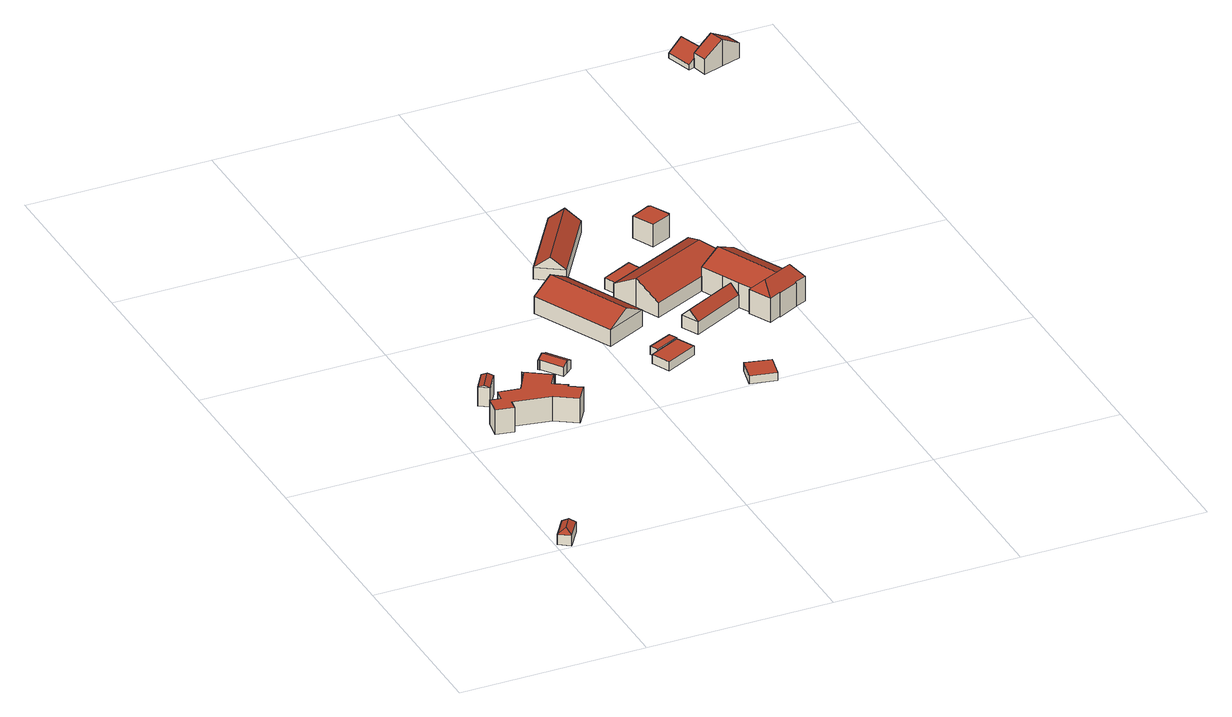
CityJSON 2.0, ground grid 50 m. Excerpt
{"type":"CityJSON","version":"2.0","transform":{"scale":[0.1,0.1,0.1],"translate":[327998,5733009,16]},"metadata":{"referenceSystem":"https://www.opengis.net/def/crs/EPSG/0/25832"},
"CityObjects":{
"building1":{"type":"Building","attributes":{"Geometrietyp2DReferenz":"3000","Gemeindeschluessel":"05170012","function":"31001_1313","roofType":"5000","measuredHeight":3.69},"address":[{"country":"Germany","locality":"Hamminkeln","thoroughfareNumber":"124","thoroughfareName":"Alte Poststraße"}],"geometry":[{"type":"Solid","lod":"2","boundaries":[[[[0,1,2,3]],[[4,5,1,0]],[[6,7,5,4]],[[3,2,7,6]],[[0,8,4]],[[6,9,3]],[[3,9,8,0]],[[4,8,9,6]],[[1,5,7,2]]]],"semantics":{"surfaces":[{"type":"WallSurface"},{"type":"RoofSurface"},{"type":"GroundSurface"}],"values":[[0,0,0,0,1,0,1,1,2]]}}]},
"building2":{"type":"Building","attributes":{"Geometrietyp2DReferenz":"3000","Gemeindeschluessel":"05170012","function":"31001_2463","roofType":"3100","measuredHeight":6.08},"address":[{"country":"Germany","locality":"Hamminkeln","thoroughfareNumber":"124","thoroughfareName":"Alte Poststraße"}],"geometry":[{"type":"Solid","lod":"2","boundaries":[[[[10,11,12,13]],[[14,15,11,10]],[[16,17,15,14]],[[13,12,17,16]],[[10,18,14]],[[16,19,13]],[[13,19,18,10]],[[14,18,19,16]],[[11,15,17,12]]]],"semantics":{"surfaces":[{"type":"WallSurface"},{"type":"RoofSurface"},{"type":"GroundSurface"}],"values":[[0,0,0,0,0,0,1,1,2]]}}]},
"building3":{"type":"Building","attributes":{"Geometrietyp2DReferenz":"3000","Gemeindeschluessel":"05170012","function":"31001_1010","roofType":"1000","measuredHeight":6.88},"address":[{"country":"Germany","locality":"Hamminkeln","thoroughfareNumber":"124","thoroughfareName":"Alte Poststraße"}],"geometry":[{"type":"Solid","lod":"2","boundaries":[[[[20,21,22,23]],[[24,25,21,20]],[[26,27,25,24]],[[28,29,27,26]],[[30,31,29,28]],[[32,33,31,30]],[[34,35,33,32]],[[36,37,35,34]],[[38,39,37,36]],[[40,41,39,38]],[[42,43,41,40]],[[44,45,43,42]],[[46,47,45,44]],[[48,49,47,46]],[[50,51,49,48]],[[52,53,51,50]],[[54,55,53,52]],[[56,57,55,54]],[[23,22,57,56]],[[54,52,50,48,46,44,42,40,38,36,34,32,30,28,26,24,20,23,56]],[[21,25,27,29,31,33,35,37,39,41,43,45,47,49,51,53,55,57,22]]]],"semantics":{"surfaces":[{"type":"WallSurface"},{"type":"RoofSurface"},{"type":"GroundSurface"}],"values":[[0,0,0,0,0,0,0,0,0,0,0,0,0,0,0,0,0,0,0,1,2]]}}]},
"building4":{"type":"Building","attributes":{"Geometrietyp2DReferenz":"3000","Gemeindeschluessel":"05170012","function":"31001_2463","roofType":"3100","measuredHeight":3.58},"address":[{"country":"Germany","locality":"Hamminkeln","thoroughfareNumber":"124","thoroughfareName":"Alte Poststraße"}],"geometry":[{"type":"Solid","lod":"2","boundaries":[[[[58,59,60,61]],[[62,63,59,58]],[[64,65,63,62]],[[66,67,65,64]],[[68,69,67,66]],[[70,71,69,68]],[[72,73,71,70]],[[74,75,73,72]],[[76,77,75,74]],[[61,60,77,76]],[[62,58,61,76,74,64]],[[72,70,68,66,64,74]],[[59,63,65,67,69,71,73,75,77,60]]]],"semantics":{"surfaces":[{"type":"WallSurface"},{"type":"RoofSurface"},{"type":"GroundSurface"}],"values":[[0,0,0,0,0,0,0,0,0,0,1,1,2]]}}]},
"building5":{"type":"Building","attributes":{"Geometrietyp2DReferenz":"3000","Gemeindeschluessel":"05170012","function":"31001_2720","roofType":"3100","measuredHeight":8.26},"address":[{"country":"Germany","locality":"Hamminkeln","thoroughfareNumber":"12","thoroughfareName":"Duisburger Straße"}],"geometry":[{"type":"Solid","lod":"2","boundaries":[[[[78,79,80,81]],[[82,83,79,78]],[[84,85,83,82]],[[81,80,85,84]],[[78,86,82]],[[84,87,81]],[[81,87,86,78]],[[82,86,87,84]],[[79,83,85,80]]]],"semantics":{"surfaces":[{"type":"WallSurface"},{"type":"RoofSurface"},{"type":"GroundSurface"}],"values":[[0,0,0,0,0,0,1,1,2]]}}]},
"building6":{"type":"Building","attributes":{"Geometrietyp2DReferenz":"3000","Gemeindeschluessel":"05170012","function":"31001_2723","roofType":"1000","measuredHeight":2.55},"address":[{"country":"Germany","locality":"Hamminkeln","thoroughfareNumber":"12","thoroughfareName":"Duisburger Straße"}],"geometry":[{"type":"Solid","lod":"2","boundaries":[[[[88,89,90,91]],[[92,93,89,88]],[[94,95,93,92]],[[91,90,95,94]],[[92,88,91,94]],[[89,93,95,90]]]],"semantics":{"surfaces":[{"type":"WallSurface"},{"type":"RoofSurface"},{"type":"GroundSurface"}],"values":[[0,0,0,0,1,2]]}}]},
"building7":{"type":"Building","attributes":{"Geometrietyp2DReferenz":"3000","Gemeindeschluessel":"05170012","function":"51009_1610","roofType":"1000","measuredHeight":2.27},"geometry":[{"type":"Solid","lod":"2","boundaries":[[[[96,97,98,99]],[[100,101,97,96]],[[102,103,101,100]],[[99,98,103,102]],[[100,96,99,102]],[[97,101,103,98]]]],"semantics":{"surfaces":[{"type":"WallSurface"},{"type":"RoofSurface"},{"type":"GroundSurface"}],"values":[[0,0,0,0,1,2]]}}]},
"building8":{"type":"Building","attributes":{"Geometrietyp2DReferenz":"3000","Gemeindeschluessel":"05170012","function":"31001_2720","roofType":"3100","measuredHeight":6.53},"address":[{"country":"Germany","locality":"Hamminkeln","thoroughfareNumber":"12","thoroughfareName":"Duisburger Straße"}],"geometry":[{"type":"Solid","lod":"2","boundaries":[[[[104,105,106,107]],[[108,109,105,104]],[[110,111,109,108]],[[107,106,111,110]],[[104,112,108]],[[110,113,107]],[[107,113,112,104]],[[108,112,113,110]],[[105,109,111,106]]]],"semantics":{"surfaces":[{"type":"WallSurface"},{"type":"RoofSurface"},{"type":"GroundSurface"}],"values":[[0,0,0,0,0,0,1,1,2]]}}]},
"building9":{"type":"Building","attributes":{"Geometrietyp2DReferenz":"3000","Gemeindeschluessel":"05170012","function":"31001_2720","roofType":"1000","measuredHeight":2.3},"address":[{"country":"Germany","locality":"Hamminkeln","thoroughfareNumber":"12","thoroughfareName":"Duisburger Straße"}],"geometry":[{"type":"Solid","lod":"2","boundaries":[[[[114,115,116,117]],[[118,119,115,114]],[[120,121,119,118]],[[117,116,121,120]],[[118,114,117,120]],[[115,119,121,116]]]],"semantics":{"surfaces":[{"type":"WallSurface"},{"type":"RoofSurface"},{"type":"GroundSurface"}],"values":[[0,0,0,0,1,2]]}}]},
"building10":{"type":"Building","attributes":{"Geometrietyp2DReferenz":"3000","Gemeindeschluessel":"05170012","function":"51009_1610","roofType":"1000","measuredHeight":3.19},"geometry":[{"type":"Solid","lod":"2","boundaries":[[[[122,123,124,125]],[[126,127,123,122]],[[128,129,127,126]],[[125,124,129,128]],[[126,122,125,128]],[[123,127,129,124]]]],"semantics":{"surfaces":[{"type":"WallSurface"},{"type":"RoofSurface"},{"type":"GroundSurface"}],"values":[[0,0,0,0,1,2]]}}]},
"building11":{"type":"Building","attributes":{"Geometrietyp2DReferenz":"3000","Gemeindeschluessel":"05170012","function":"31001_2720","roofType":"3100","measuredHeight":6.05},"address":[{"country":"Germany","locality":"Hamminkeln","thoroughfareNumber":"12","thoroughfareName":"Duisburger Straße"}],"geometry":[{"type":"Solid","lod":"2","boundaries":[[[[130,131,132,133]],[[134,135,131,130]],[[136,137,135,134]],[[133,132,137,136]],[[130,138,134]],[[136,139,133]],[[133,139,138,130]],[[134,138,139,136]],[[131,135,137,132]]]],"semantics":{"surfaces":[{"type":"WallSurface"},{"type":"RoofSurface"},{"type":"GroundSurface"}],"values":[[0,0,0,0,0,0,1,1,2]]}}]},
"building12":{"type":"Building","attributes":{"Geometrietyp2DReferenz":"3000","Gemeindeschluessel":"05170012","function":"31001_2720","roofType":"5000","measuredHeight":8.3},"address":[{"country":"Germany","locality":"Hamminkeln","thoroughfareNumber":"12","thoroughfareName":"Duisburger Straße"}],"geometry":[{"type":"Solid","lod":"2","boundaries":[[[[140,141,142,143]],[[144,145,141,140]],[[146,147,145,144]],[[148,149,147,146]],[[150,151,149,148]],[[143,142,151,150]],[[140,143,150,148,152]],[[148,146,152]],[[146,144,140,152]],[[141,145,147,149,151,142]]]],"semantics":{"surfaces":[{"type":"WallSurface"},{"type":"RoofSurface"},{"type":"GroundSurface"}],"values":[[0,0,0,0,0,0,1,1,1,2]]}}]},
"building13":{"type":"Building","attributes":{"Geometrietyp2DReferenz":"3000","Gemeindeschluessel":"05170012","function":"31001_2720","roofType":"1000","measuredHeight":6.3},"address":[{"country":"Germany","locality":"Hamminkeln","thoroughfareNumber":"12","thoroughfareName":"Duisburger Straße"}],"geometry":[{"type":"Solid","lod":"2","boundaries":[[[[153,154,155,156]],[[157,158,154,153]],[[159,160,158,157]],[[161,162,160,159]],[[163,164,162,161]],[[165,166,164,163]],[[167,168,166,165]],[[169,170,168,167]],[[171,172,170,169]],[[156,155,172,171]],[[169,167,165,163,161,159,157,153,156,171]],[[154,158,160,162,164,166,168,170,172,155]]]],"semantics":{"surfaces":[{"type":"WallSurface"},{"type":"RoofSurface"},{"type":"GroundSurface"}],"values":[[0,0,0,0,0,0,0,0,0,0,1,2]]}}]},
"building14":{"type":"Building","attributes":{"Gemeindeschluessel":"05170012","Geometrietyp2DReferenz":"3000","function":"31001_1210"},"address":[{"country":"Germany","locality":"Hamminkeln","thoroughfareNumber":"12","thoroughfareName":"Duisburger Straße"}],"children":["building14-1","building14-2"]},
"building14-1":{"type":"BuildingPart","attributes":{"roofType":"5000","measuredHeight":9.98},"parents":["building14"],"geometry":[{"type":"Solid","lod":"2","boundaries":[[[[173,174,175,176]],[[177,178,174,173]],[[179,151,178,177]],[[180,181,151,179]],[[182,149,181,180]],[[183,184,149,182]],[[180,179,177,173,176,185]],[[176,183,185]],[[183,182,180,185]],[[174,178,151,181,149,184,175]],[[176,175,184,183]]]],"semantics":{"surfaces":[{"type":"WallSurface"},{"type":"RoofSurface"},{"type":"GroundSurface"},{"type":"ClosureSurface"}],"values":[[0,0,0,0,0,0,1,1,1,2,3]]}}]},
"building14-2":{"type":"BuildingPart","attributes":{"roofType":"3200","measuredHeight":10.02},"parents":["building14"],"geometry":[{"type":"Solid","lod":"2","boundaries":[[[[176,175,186,187]],[[188,189,184,183]],[[190,191,189,188]],[[192,193,191,190]],[[194,195,193,192]],[[196,197,195,194]],[[198,199,197,196]],[[200,201,199,198]],[[187,186,201,200]],[[202,200,198,196,194,192,190,203]],[[190,188,203]],[[203,188,183,176,187,202]],[[187,200,202]],[[175,184,189,191,193,195,197,199,201,186]],[[183,184,175,176]]]],"semantics":{"surfaces":[{"type":"WallSurface"},{"type":"RoofSurface"},{"type":"GroundSurface"},{"type":"ClosureSurface"}],"values":[[0,0,0,0,0,0,0,0,0,1,1,1,1,2,3]]}}]},
"building15":{"type":"Building","attributes":{"Geometrietyp2DReferenz":"3000","Gemeindeschluessel":"05170012","function":"31001_1010","roofType":"2100","measuredHeight":4.43},"address":[{"country":"Germany","locality":"Hamminkeln","thoroughfareNumber":"19","thoroughfareName":"Duisburger Straße"}],"geometry":[{"type":"Solid","lod":"2","boundaries":[[[[204,205,206,207]],[[208,209,205,204]],[[210,211,209,208]],[[212,213,211,210]],[[207,206,213,212]],[[210,208,204,207,212]],[[205,209,211,213,206]]]],"semantics":{"surfaces":[{"type":"WallSurface"},{"type":"RoofSurface"},{"type":"GroundSurface"}],"values":[[0,0,0,0,0,1,2]]}}]},
"building16":{"type":"Building","attributes":{"Geometrietyp2DReferenz":"3000","Gemeindeschluessel":"05170012","function":"31001_1010","roofType":"3100","measuredHeight":7.48},"address":[{"country":"Germany","locality":"Hamminkeln","thoroughfareNumber":"19","thoroughfareName":"Duisburger Straße"}],"geometry":[{"type":"Solid","lod":"2","boundaries":[[[[214,215,216,217]],[[218,213,215,214]],[[219,211,213,218]],[[220,221,211,219]],[[222,223,221,220]],[[224,225,223,222]],[[217,216,225,224]],[[219,218,214,217,220]],[[224,222,220,217]],[[215,213,211,221,223,225,216]]]],"semantics":{"surfaces":[{"type":"WallSurface"},{"type":"RoofSurface"},{"type":"GroundSurface"}],"values":[[0,0,0,0,0,0,0,1,1,2]]}}]}
},
"vertices":[
[36,6,34],[36,6,5],[73,59,5],[73,59,34],[7,25,34],[7,25,5],[44,79,34],[44,79,5],[34,33,42],[58,69,42],
[104,622,94],[104,622,40],[137,673,40],[137,673,94],[79,639,94],[79,639,40],[111,689,94],[111,689,40],[92,630,100],[124,681,100],
[305,516,104],[305,516,35],[273,537,35],[273,537,104],[275,471,104],[275,471,35],[219,508,104],[219,508,35],[117,526,104],[117,526,35],[113,500,104],[113,500,35],[65,509,104],[65,509,35],[74,558,104],[74,558,35],[102,553,104],[102,553,35],[107,584,104],[107,584,35],[164,575,104],[164,575,35],[201,638,104],[201,638,35],[197,641,104],[197,641,35],[199,644,104],[199,644,35],[267,598,104],[267,598,35],[266,596,104],[266,596,35],[263,598,104],[263,598,35],[242,564,104],[242,564,35],[277,543,104],[277,543,35],
[269,692,91],[269,692,65],[270,693,65],[270,693,92],[266,695,91],[266,695,65],[282,708,100],[282,708,65],[298,720,91],[298,720,65],[301,717,91],[301,717,65],[300,716,92],[300,716,65],[339,663,91],[339,663,65],[324,651,100],[324,651,65],[309,639,91],[309,639,65],
[581,772,111],[581,772,63],[478,990,63],[478,990,111],[472,720,111],[472,720,63],[369,939,111],[369,939,63],[527,746,145],[424,964,145],
[644,609,82],[644,609,56],[620,658,56],[620,658,82],[558,568,82],[558,568,56],[535,617,82],[535,617,56],
[620,658,85],[620,658,62],[610,679,62],[610,679,85],[555,627,85],[555,627,62],[545,649,85],[545,649,62],
[501,1036,98],[501,1036,65],[630,1229,65],[630,1229,98],[433,1081,98],[433,1081,65],[562,1274,98],[562,1274,65],[467,1058,130],[596,1252,130],
[727,503,73],[727,503,50],[712,441,50],[712,441,73],[796,487,73],[796,487,50],[782,425,73],[782,425,50],
[670,970,96],[670,970,64],[654,1007,64],[654,1007,96],[588,932,96],[588,932,64],[571,968,96],[571,968,64],
[690,687,96],[690,687,60],[832,758,60],[832,758,96],[668,732,96],[668,732,60],[811,804,96],[811,804,60],[679,710,121],[821,781,121],
[606,862,144],[606,862,61],[637,798,61],[637,798,102],[576,926,102],[576,926,61],[830,1044,102],[830,1044,61],[891,914,102],[891,914,61],[782,865,102],[782,865,61],[820,960,144],
[788,1185,124],[788,1185,61],[735,1159,61],[735,1159,124],[788,1184,124],[788,1184,61],[793,1182,124],[793,1182,61],[794,1183,124],[794,1183,61],[819,1131,124],[819,1131,61],[818,1131,124],[818,1131,61],[816,1126,124],[816,1126,61],[816,1125,124],[816,1125,61],[763,1101,124],[763,1101,61],
[832,758,130],[832,758,61],[849,724,61],[849,724,130],[811,804,130],[811,804,61],[782,865,130],[837,889,160],[837,889,61],[891,914,130],[957,775,130],[957,775,61],[917,720,160],
[843,721,61],[843,721,130],[963,778,130],[963,778,61],[991,718,130],[991,718,61],[959,703,131],[959,703,61],[960,702,129],[960,702,61],[904,676,129],[904,676,61],[904,677,130],[904,677,61],[872,661,130],[872,661,61],[876,700,161],[959,739,161],
[1169,1887,72],[1169,1887,57],[1191,1816,57],[1191,1816,72],[1209,1901,101],[1209,1901,57],[1232,1830,101],[1232,1830,57],[1206,1821,83],[1206,1821,57],
[1217,1782,99],[1217,1782,57],[1271,1799,57],[1271,1799,132],[1206,1821,99],[1232,1830,115],[1259,1839,132],[1259,1839,57],[1312,1856,99],[1312,1856,57],[1325,1817,99],[1325,1817,57]
]}
